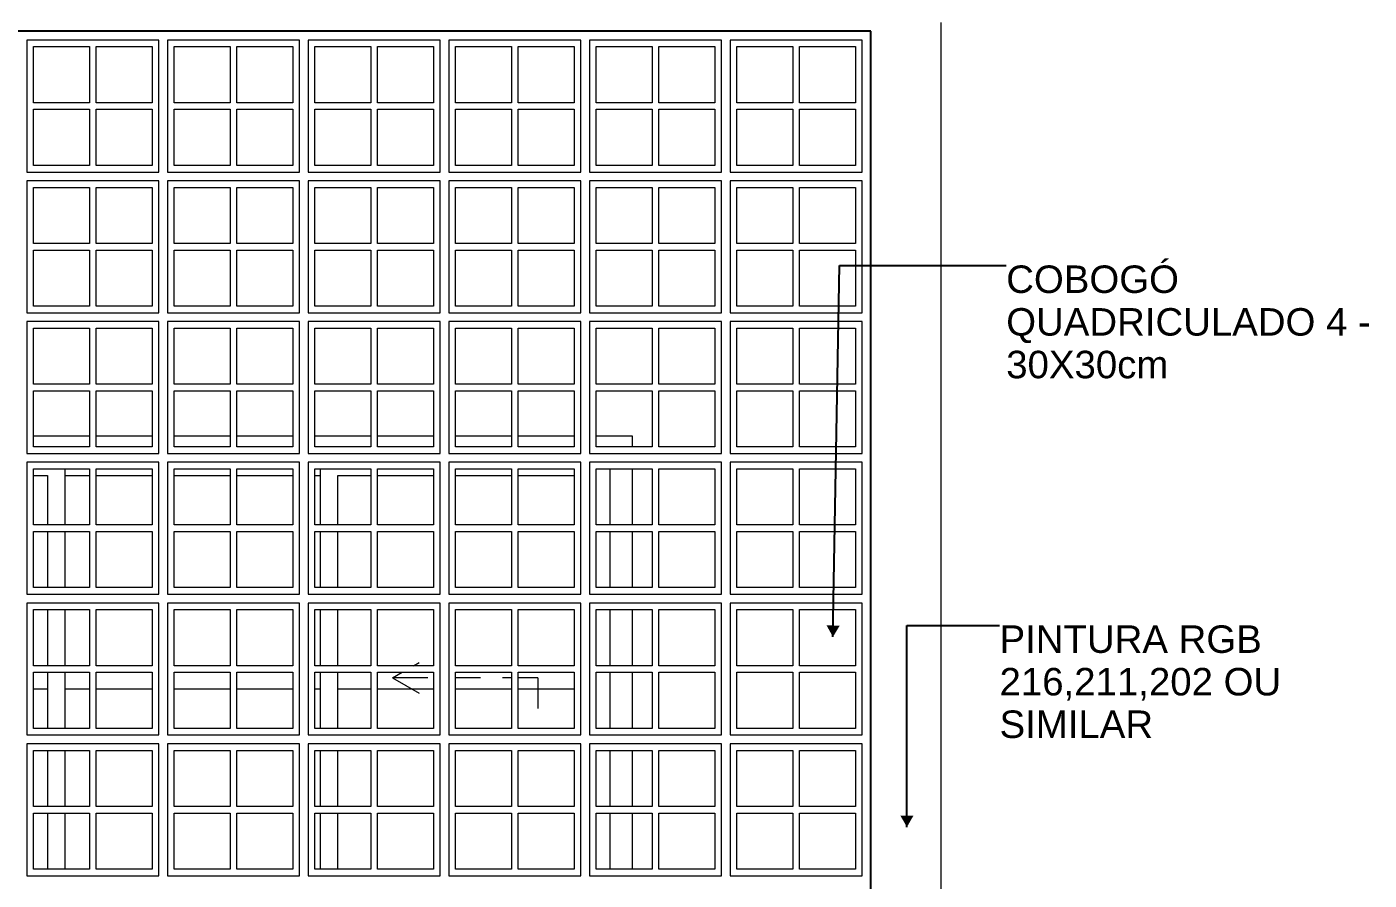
# Model space of a CAD drawing. Header units: metres. Extents: x -67.2 to -32.8, y -0.2 to 5.
# Drawn here: x -58.494 to -55.44, y 1.29 to 3.23 of the extents above; entities that cross this region are included whole.
import ezdxf

# ---------------------------------------------------------------- set-up
doc = ezdxf.new("R2010")
doc.units = ezdxf.units.M
doc.header["$MEASUREMENT"] = 0
for name, color, linetype, lineweight in [('0_Caneta_No__1', 7, 'Continuous', 35), ('0_Caneta_No__241', 7, 'Continuous', 13), ('Janelas Archicad_Caneta_No__241', 7, 'Continuous', 13), ('Janelas Archicad_Caneta_No__3', 7, 'Continuous', 25), ('Janelas Archicad_Caneta_No__43', 44, 'Continuous', 0), ('PAREDE CONSTRUIR_Caneta_No__241', 7, 'Continuous', 13)]:
    doc.layers.add(name, color=color, linetype=linetype, lineweight=lineweight)
doc.layers.add('Janelas Archicad_Caneta_No__9', color=7, linetype='Continuous', lineweight=5, true_color=0x020202)
doc.layers.add('Janelas Archicad_Caneta_No__97', color=7, linetype='Continuous', lineweight=5, true_color=0x6b6b6b)
doc.styles.add('ESTILO_GERADO_1', font='arial.ttf')
doc.dimstyles.new('ESTILO_GERADO__5', dxfattribs={"dimtxt": 0.18, "dimasz": 0.0285, "dimexe": 0.18, "dimexo": 0.0625, "dimgap": 0, "dimtad": 0, "dimtih": 1, "dimtoh": 1, "dimdec": 4, "dimzin": 0, "dimdsep": 46, "dimcen": 0.09, "dimadec": 0, "dimazin": 0, "dimtfac": 1, "dimtdec": 4, "dimtmove": 0, "dimatfit": 3, "dimldrblk": 'ARROWHEAD_16', "dimfxl": 0, "dimtolj": 1, "dimtzin": 0, "dimarcsym": 0})

# ---------------------------------------------------------------- blocks, each defined once
blk = doc.blocks.new('ARROWHEAD_16')
at = {"linetype": 'Continuous', "lineweight": 0}
blk.add_hatch(color=0, dxfattribs=at).paths.add_polyline_path([(-0.9093, 0.525), (0, 0), (-0.9093, -0.525)])
at = {"color": 0, "linetype": 'Continuous', "lineweight": 0}
blk.add_line((0, 0), (-1, 0), dxfattribs=at)

msp = doc.modelspace()

# ---------------------------------------------------------------- linework, layer by layer
at = {"layer": 'Janelas Archicad_Caneta_No__241', "color": 7, "linetype": 'Continuous', "lineweight": 13}
for p, q in [((-58.479, 2.3), (-58.3515, 2.3)), ((-58.3365, 2.3), (-58.209, 2.3)), ((-58.159, 2.3), (-58.0315, 2.3)), ((-58.0165, 2.3), (-57.889, 2.3)), ((-57.839, 2.3), (-57.7115, 2.3)), ((-57.6965, 2.3), (-57.569, 2.3)), ((-57.519, 2.3), (-57.3915, 2.3)), ((-57.3765, 2.3), (-57.249, 2.3)), ((-57.199, 2.3), (-57.1169, 2.3)), ((-57.1169, 2.3), (-57.1169, 2.275)), ((-57.1169, 2.225), (-57.1169, 2.0975)), ((-57.1169, 2.0825), (-57.1169, 1.955)), ((-57.1169, 1.905), (-57.1169, 1.7775)), ((-57.1169, 1.7625), (-57.1169, 1.635)), ((-57.1169, 1.585), (-57.1169, 1.4575)), ((-57.1169, 1.4425), (-57.1169, 1.315))]:
    msp.add_line(p, q, dxfattribs=at)
at = {"layer": 'Janelas Archicad_Caneta_No__3', "color": 7, "linetype": 'Continuous', "lineweight": 25}
for p, q in [((-56.574, 3.22), (-66.514, 3.22)), ((-56.574, 0), (-56.574, 3.22))]:
    msp.add_line(p, q, dxfattribs=at)
at = {"layer": 'Janelas Archicad_Caneta_No__43', "color": 44, "linetype": 'Continuous', "lineweight": 0}
for p, q in [((-58.194, 3.2), (-58.494, 3.2)), ((-58.494, 3.2), (-58.494, 2.9)), ((-58.479, 3.0575), (-58.479, 3.185)), ((-58.479, 3.185), (-58.3515, 3.185)), ((-58.3515, 3.185), (-58.3515, 3.0575)), ((-58.3365, 3.0575), (-58.3365, 3.185)), ((-58.3365, 3.185), (-58.209, 3.185)), ((-58.209, 3.185), (-58.209, 3.0575)), ((-58.194, 2.9), (-58.194, 3.2)), ((-57.874, 3.2), (-58.174, 3.2)), ((-58.174, 3.2), (-58.174, 2.9)), ((-58.159, 3.0575), (-58.159, 3.185)), ((-58.159, 3.185), (-58.0315, 3.185)), ((-58.0315, 3.185), (-58.0315, 3.0575)), ((-58.0165, 3.0575), (-58.0165, 3.185)), ((-58.0165, 3.185), (-57.889, 3.185)), ((-57.889, 3.185), (-57.889, 3.0575)), ((-57.874, 2.9), (-57.874, 3.2)), ((-57.554, 3.2), (-57.854, 3.2)), ((-57.854, 3.2), (-57.854, 2.9)), ((-57.839, 3.0575), (-57.839, 3.185)), ((-57.839, 3.185), (-57.7115, 3.185)), ((-57.7115, 3.185), (-57.7115, 3.0575)), ((-57.6965, 3.0575), (-57.6965, 3.185)), ((-57.6965, 3.185), (-57.569, 3.185)), ((-57.569, 3.185), (-57.569, 3.0575)), ((-57.554, 2.9), (-57.554, 3.2)), ((-57.234, 3.2), (-57.534, 3.2)), ((-57.534, 3.2), (-57.534, 2.9)), ((-57.519, 3.0575), (-57.519, 3.185)), ((-57.519, 3.185), (-57.3915, 3.185)), ((-57.3915, 3.185), (-57.3915, 3.0575)), ((-57.3765, 3.0575), (-57.3765, 3.185)), ((-57.3765, 3.185), (-57.249, 3.185)), ((-57.249, 3.185), (-57.249, 3.0575)), ((-57.234, 2.9), (-57.234, 3.2)), ((-56.914, 3.2), (-57.214, 3.2)), ((-57.214, 3.2), (-57.214, 2.9)), ((-57.199, 3.0575), (-57.199, 3.185)), ((-57.199, 3.185), (-57.0715, 3.185)), ((-57.0715, 3.185), (-57.0715, 3.0575)), ((-57.0565, 3.0575), (-57.0565, 3.185)), ((-57.0565, 3.185), (-56.929, 3.185)), ((-56.929, 3.185), (-56.929, 3.0575)), ((-56.914, 2.9), (-56.914, 3.2)), ((-56.594, 3.2), (-56.894, 3.2)), ((-56.894, 3.2), (-56.894, 2.9)), ((-56.879, 3.0575), (-56.879, 3.185)), ((-56.879, 3.185), (-56.7515, 3.185)), ((-56.7515, 3.185), (-56.7515, 3.0575)), ((-56.7365, 3.0575), (-56.7365, 3.185)), ((-56.7365, 3.185), (-56.609, 3.185)), ((-56.609, 3.185), (-56.609, 3.0575)), ((-56.594, 2.9), (-56.594, 3.2)), ((-58.3515, 3.0575), (-58.479, 3.0575)), ((-58.209, 3.0575), (-58.3365, 3.0575)), ((-58.0315, 3.0575), (-58.159, 3.0575)), ((-57.889, 3.0575), (-58.0165, 3.0575)), ((-57.7115, 3.0575), (-57.839, 3.0575)), ((-57.569, 3.0575), (-57.6965, 3.0575)), ((-57.3915, 3.0575), (-57.519, 3.0575)), ((-57.249, 3.0575), (-57.3765, 3.0575)), ((-57.0715, 3.0575), (-57.199, 3.0575)), ((-56.929, 3.0575), (-57.0565, 3.0575)), ((-56.7515, 3.0575), (-56.879, 3.0575)), ((-56.609, 3.0575), (-56.7365, 3.0575)), ((-58.479, 2.915), (-58.479, 3.0425)), ((-58.479, 3.0425), (-58.3515, 3.0425)), ((-58.3515, 3.0425), (-58.3515, 2.915)), ((-58.3365, 2.915), (-58.3365, 3.0425)), ((-58.3365, 3.0425), (-58.209, 3.0425)), ((-58.209, 3.0425), (-58.209, 2.915)), ((-58.159, 2.915), (-58.159, 3.0425)), ((-58.159, 3.0425), (-58.0315, 3.0425)), ((-58.0315, 3.0425), (-58.0315, 2.915)), ((-58.0165, 2.915), (-58.0165, 3.0425)), ((-58.0165, 3.0425), (-57.889, 3.0425)), ((-57.889, 3.0425), (-57.889, 2.915)), ((-57.839, 2.915), (-57.839, 3.0425)), ((-57.839, 3.0425), (-57.7115, 3.0425)), ((-57.7115, 3.0425), (-57.7115, 2.915)), ((-57.6965, 2.915), (-57.6965, 3.0425)), ((-57.6965, 3.0425), (-57.569, 3.0425)), ((-57.569, 3.0425), (-57.569, 2.915)), ((-57.519, 2.915), (-57.519, 3.0425)), ((-57.519, 3.0425), (-57.3915, 3.0425)), ((-57.3915, 3.0425), (-57.3915, 2.915)), ((-57.3765, 2.915), (-57.3765, 3.0425)), ((-57.3765, 3.0425), (-57.249, 3.0425)), ((-57.249, 3.0425), (-57.249, 2.915)), ((-57.199, 2.915), (-57.199, 3.0425)), ((-57.199, 3.0425), (-57.0715, 3.0425)), ((-57.0715, 3.0425), (-57.0715, 2.915)), ((-57.0565, 2.915), (-57.0565, 3.0425)), ((-57.0565, 3.0425), (-56.929, 3.0425)), ((-56.929, 3.0425), (-56.929, 2.915)), ((-56.879, 2.915), (-56.879, 3.0425)), ((-56.879, 3.0425), (-56.7515, 3.0425)), ((-56.7515, 3.0425), (-56.7515, 2.915)), ((-56.7365, 2.915), (-56.7365, 3.0425)), ((-56.7365, 3.0425), (-56.609, 3.0425)), ((-56.609, 3.0425), (-56.609, 2.915)), ((-58.3515, 2.915), (-58.479, 2.915)), ((-58.209, 2.915), (-58.3365, 2.915)), ((-58.0315, 2.915), (-58.159, 2.915)), ((-57.889, 2.915), (-58.0165, 2.915)), ((-57.7115, 2.915), (-57.839, 2.915)), ((-57.569, 2.915), (-57.6965, 2.915)), ((-57.3915, 2.915), (-57.519, 2.915)), ((-57.249, 2.915), (-57.3765, 2.915)), ((-57.0715, 2.915), (-57.199, 2.915)), ((-56.929, 2.915), (-57.0565, 2.915)), ((-56.7515, 2.915), (-56.879, 2.915)), ((-56.609, 2.915), (-56.7365, 2.915)), ((-58.494, 2.9), (-58.194, 2.9)), ((-58.194, 2.88), (-58.494, 2.88)), ((-58.494, 2.88), (-58.494, 2.58)), ((-58.194, 2.58), (-58.194, 2.88)), ((-58.174, 2.9), (-57.874, 2.9)), ((-57.874, 2.88), (-58.174, 2.88)), ((-58.174, 2.88), (-58.174, 2.58)), ((-57.874, 2.58), (-57.874, 2.88)), ((-57.854, 2.9), (-57.554, 2.9)), ((-57.554, 2.88), (-57.854, 2.88)), ((-57.854, 2.88), (-57.854, 2.58)), ((-57.554, 2.58), (-57.554, 2.88)), ((-57.534, 2.9), (-57.234, 2.9)), ((-57.234, 2.88), (-57.534, 2.88)), ((-57.534, 2.88), (-57.534, 2.58)), ((-57.234, 2.58), (-57.234, 2.88)), ((-57.214, 2.9), (-56.914, 2.9)), ((-56.914, 2.88), (-57.214, 2.88)), ((-57.214, 2.88), (-57.214, 2.58)), ((-56.914, 2.58), (-56.914, 2.88)), ((-56.894, 2.9), (-56.594, 2.9)), ((-56.594, 2.88), (-56.894, 2.88)), ((-56.894, 2.88), (-56.894, 2.58)), ((-56.594, 2.58), (-56.594, 2.88)), ((-58.479, 2.7375), (-58.479, 2.865)), ((-58.479, 2.865), (-58.3515, 2.865)), ((-58.3515, 2.865), (-58.3515, 2.7375)), ((-58.3365, 2.7375), (-58.3365, 2.865)), ((-58.3365, 2.865), (-58.209, 2.865)), ((-58.209, 2.865), (-58.209, 2.7375)), ((-58.159, 2.7375), (-58.159, 2.865)), ((-58.159, 2.865), (-58.0315, 2.865)), ((-58.0315, 2.865), (-58.0315, 2.7375)), ((-58.0165, 2.7375), (-58.0165, 2.865)), ((-58.0165, 2.865), (-57.889, 2.865)), ((-57.889, 2.865), (-57.889, 2.7375)), ((-57.839, 2.7375), (-57.839, 2.865)), ((-57.839, 2.865), (-57.7115, 2.865)), ((-57.7115, 2.865), (-57.7115, 2.7375)), ((-57.6965, 2.7375), (-57.6965, 2.865)), ((-57.6965, 2.865), (-57.569, 2.865)), ((-57.569, 2.865), (-57.569, 2.7375)), ((-57.519, 2.7375), (-57.519, 2.865)), ((-57.519, 2.865), (-57.3915, 2.865)), ((-57.3915, 2.865), (-57.3915, 2.7375)), ((-57.3765, 2.7375), (-57.3765, 2.865)), ((-57.3765, 2.865), (-57.249, 2.865)), ((-57.249, 2.865), (-57.249, 2.7375)), ((-57.199, 2.7375), (-57.199, 2.865)), ((-57.199, 2.865), (-57.0715, 2.865)), ((-57.0715, 2.865), (-57.0715, 2.7375)), ((-57.0565, 2.7375), (-57.0565, 2.865)), ((-57.0565, 2.865), (-56.929, 2.865)), ((-56.929, 2.865), (-56.929, 2.7375)), ((-56.879, 2.7375), (-56.879, 2.865)), ((-56.879, 2.865), (-56.7515, 2.865)), ((-56.7515, 2.865), (-56.7515, 2.7375)), ((-56.7365, 2.7375), (-56.7365, 2.865)), ((-56.7365, 2.865), (-56.609, 2.865)), ((-56.609, 2.865), (-56.609, 2.7375)), ((-58.3515, 2.7375), (-58.479, 2.7375)), ((-58.479, 2.595), (-58.479, 2.7225)), ((-58.479, 2.7225), (-58.3515, 2.7225)), ((-58.3515, 2.7225), (-58.3515, 2.595)), ((-58.209, 2.7375), (-58.3365, 2.7375)), ((-58.3365, 2.595), (-58.3365, 2.7225)), ((-58.3365, 2.7225), (-58.209, 2.7225)), ((-58.209, 2.7225), (-58.209, 2.595)), ((-58.0315, 2.7375), (-58.159, 2.7375)), ((-58.159, 2.595), (-58.159, 2.7225)), ((-58.159, 2.7225), (-58.0315, 2.7225)), ((-58.0315, 2.7225), (-58.0315, 2.595)), ((-57.889, 2.7375), (-58.0165, 2.7375)), ((-58.0165, 2.595), (-58.0165, 2.7225)), ((-58.0165, 2.7225), (-57.889, 2.7225)), ((-57.889, 2.7225), (-57.889, 2.595)), ((-57.7115, 2.7375), (-57.839, 2.7375)), ((-57.839, 2.595), (-57.839, 2.7225)), ((-57.839, 2.7225), (-57.7115, 2.7225)), ((-57.7115, 2.7225), (-57.7115, 2.595)), ((-57.569, 2.7375), (-57.6965, 2.7375)), ((-57.6965, 2.595), (-57.6965, 2.7225)), ((-57.6965, 2.7225), (-57.569, 2.7225)), ((-57.569, 2.7225), (-57.569, 2.595)), ((-57.3915, 2.7375), (-57.519, 2.7375)), ((-57.519, 2.595), (-57.519, 2.7225)), ((-57.519, 2.7225), (-57.3915, 2.7225)), ((-57.3915, 2.7225), (-57.3915, 2.595)), ((-57.249, 2.7375), (-57.3765, 2.7375)), ((-57.3765, 2.595), (-57.3765, 2.7225)), ((-57.3765, 2.7225), (-57.249, 2.7225)), ((-57.249, 2.7225), (-57.249, 2.595)), ((-57.0715, 2.7375), (-57.199, 2.7375)), ((-57.199, 2.595), (-57.199, 2.7225)), ((-57.199, 2.7225), (-57.0715, 2.7225)), ((-57.0715, 2.7225), (-57.0715, 2.595)), ((-56.929, 2.7375), (-57.0565, 2.7375)), ((-57.0565, 2.595), (-57.0565, 2.7225)), ((-57.0565, 2.7225), (-56.929, 2.7225)), ((-56.929, 2.7225), (-56.929, 2.595)), ((-56.7515, 2.7375), (-56.879, 2.7375)), ((-56.879, 2.595), (-56.879, 2.7225)), ((-56.879, 2.7225), (-56.7515, 2.7225)), ((-56.7515, 2.7225), (-56.7515, 2.595)), ((-56.609, 2.7375), (-56.7365, 2.7375)), ((-56.7365, 2.595), (-56.7365, 2.7225)), ((-56.7365, 2.7225), (-56.609, 2.7225)), ((-56.609, 2.7225), (-56.609, 2.595)), ((-58.494, 2.58), (-58.194, 2.58)), ((-58.3515, 2.595), (-58.479, 2.595)), ((-58.209, 2.595), (-58.3365, 2.595)), ((-58.174, 2.58), (-57.874, 2.58)), ((-58.0315, 2.595), (-58.159, 2.595)), ((-57.889, 2.595), (-58.0165, 2.595)), ((-57.854, 2.58), (-57.554, 2.58)), ((-57.7115, 2.595), (-57.839, 2.595)), ((-57.569, 2.595), (-57.6965, 2.595)), ((-57.534, 2.58), (-57.234, 2.58)), ((-57.3915, 2.595), (-57.519, 2.595)), ((-57.249, 2.595), (-57.3765, 2.595)), ((-57.214, 2.58), (-56.914, 2.58)), ((-57.0715, 2.595), (-57.199, 2.595)), ((-56.929, 2.595), (-57.0565, 2.595)), ((-56.894, 2.58), (-56.594, 2.58)), ((-56.7515, 2.595), (-56.879, 2.595)), ((-56.609, 2.595), (-56.7365, 2.595)), ((-58.194, 2.56), (-58.494, 2.56)), ((-58.494, 2.56), (-58.494, 2.26)), ((-58.479, 2.4175), (-58.479, 2.545)), ((-58.479, 2.545), (-58.3515, 2.545)), ((-58.3515, 2.545), (-58.3515, 2.4175)), ((-58.3365, 2.4175), (-58.3365, 2.545)), ((-58.3365, 2.545), (-58.209, 2.545)), ((-58.209, 2.545), (-58.209, 2.4175)), ((-58.194, 2.26), (-58.194, 2.56)), ((-57.874, 2.56), (-58.174, 2.56)), ((-58.174, 2.56), (-58.174, 2.26)), ((-58.159, 2.4175), (-58.159, 2.545)), ((-58.159, 2.545), (-58.0315, 2.545)), ((-58.0315, 2.545), (-58.0315, 2.4175)), ((-58.0165, 2.4175), (-58.0165, 2.545)), ((-58.0165, 2.545), (-57.889, 2.545)), ((-57.889, 2.545), (-57.889, 2.4175)), ((-57.874, 2.26), (-57.874, 2.56)), ((-57.554, 2.56), (-57.854, 2.56)), ((-57.854, 2.56), (-57.854, 2.26)), ((-57.839, 2.4175), (-57.839, 2.545)), ((-57.839, 2.545), (-57.7115, 2.545)), ((-57.7115, 2.545), (-57.7115, 2.4175)), ((-57.6965, 2.4175), (-57.6965, 2.545)), ((-57.6965, 2.545), (-57.569, 2.545)), ((-57.569, 2.545), (-57.569, 2.4175)), ((-57.554, 2.26), (-57.554, 2.56)), ((-57.234, 2.56), (-57.534, 2.56)), ((-57.534, 2.56), (-57.534, 2.26)), ((-57.519, 2.4175), (-57.519, 2.545)), ((-57.519, 2.545), (-57.3915, 2.545)), ((-57.3915, 2.545), (-57.3915, 2.4175)), ((-57.3765, 2.4175), (-57.3765, 2.545)), ((-57.3765, 2.545), (-57.249, 2.545)), ((-57.249, 2.545), (-57.249, 2.4175)), ((-57.234, 2.26), (-57.234, 2.56)), ((-56.914, 2.56), (-57.214, 2.56)), ((-57.214, 2.56), (-57.214, 2.26)), ((-57.199, 2.4175), (-57.199, 2.545)), ((-57.199, 2.545), (-57.0715, 2.545)), ((-57.0715, 2.545), (-57.0715, 2.4175)), ((-57.0565, 2.4175), (-57.0565, 2.545)), ((-57.0565, 2.545), (-56.929, 2.545)), ((-56.929, 2.545), (-56.929, 2.4175)), ((-56.914, 2.26), (-56.914, 2.56)), ((-56.594, 2.56), (-56.894, 2.56)), ((-56.894, 2.56), (-56.894, 2.26)), ((-56.879, 2.4175), (-56.879, 2.545)), ((-56.879, 2.545), (-56.7515, 2.545)), ((-56.7515, 2.545), (-56.7515, 2.4175)), ((-56.7365, 2.4175), (-56.7365, 2.545)), ((-56.7365, 2.545), (-56.609, 2.545)), ((-56.609, 2.545), (-56.609, 2.4175)), ((-56.594, 2.26), (-56.594, 2.56)), ((-58.3515, 2.4175), (-58.479, 2.4175)), ((-58.209, 2.4175), (-58.3365, 2.4175)), ((-58.0315, 2.4175), (-58.159, 2.4175)), ((-57.889, 2.4175), (-58.0165, 2.4175)), ((-57.7115, 2.4175), (-57.839, 2.4175)), ((-57.569, 2.4175), (-57.6965, 2.4175)), ((-57.3915, 2.4175), (-57.519, 2.4175)), ((-57.249, 2.4175), (-57.3765, 2.4175)), ((-57.0715, 2.4175), (-57.199, 2.4175)), ((-56.929, 2.4175), (-57.0565, 2.4175)), ((-56.7515, 2.4175), (-56.879, 2.4175)), ((-56.609, 2.4175), (-56.7365, 2.4175)), ((-58.479, 2.275), (-58.479, 2.4025)), ((-58.479, 2.4025), (-58.3515, 2.4025)), ((-58.3515, 2.4025), (-58.3515, 2.275)), ((-58.3365, 2.275), (-58.3365, 2.4025)), ((-58.3365, 2.4025), (-58.209, 2.4025)), ((-58.209, 2.4025), (-58.209, 2.275)), ((-58.159, 2.275), (-58.159, 2.4025)), ((-58.159, 2.4025), (-58.0315, 2.4025)), ((-58.0315, 2.4025), (-58.0315, 2.275)), ((-58.0165, 2.275), (-58.0165, 2.4025)), ((-58.0165, 2.4025), (-57.889, 2.4025)), ((-57.889, 2.4025), (-57.889, 2.275)), ((-57.839, 2.275), (-57.839, 2.4025)), ((-57.839, 2.4025), (-57.7115, 2.4025)), ((-57.7115, 2.4025), (-57.7115, 2.275)), ((-57.6965, 2.275), (-57.6965, 2.4025)), ((-57.6965, 2.4025), (-57.569, 2.4025)), ((-57.569, 2.4025), (-57.569, 2.275)), ((-57.519, 2.275), (-57.519, 2.4025)), ((-57.519, 2.4025), (-57.3915, 2.4025)), ((-57.3915, 2.4025), (-57.3915, 2.275)), ((-57.3765, 2.275), (-57.3765, 2.4025)), ((-57.3765, 2.4025), (-57.249, 2.4025)), ((-57.249, 2.4025), (-57.249, 2.275)), ((-57.199, 2.275), (-57.199, 2.4025)), ((-57.199, 2.4025), (-57.0715, 2.4025)), ((-57.0715, 2.4025), (-57.0715, 2.275)), ((-57.0565, 2.275), (-57.0565, 2.4025)), ((-57.0565, 2.4025), (-56.929, 2.4025)), ((-56.929, 2.4025), (-56.929, 2.275)), ((-56.879, 2.275), (-56.879, 2.4025)), ((-56.879, 2.4025), (-56.7515, 2.4025)), ((-56.7515, 2.4025), (-56.7515, 2.275)), ((-56.7365, 2.275), (-56.7365, 2.4025)), ((-56.7365, 2.4025), (-56.609, 2.4025)), ((-56.609, 2.4025), (-56.609, 2.275)), ((-58.494, 2.26), (-58.194, 2.26)), ((-58.3515, 2.275), (-58.479, 2.275)), ((-58.209, 2.275), (-58.3365, 2.275)), ((-58.174, 2.26), (-57.874, 2.26)), ((-58.0315, 2.275), (-58.159, 2.275)), ((-57.889, 2.275), (-58.0165, 2.275)), ((-57.854, 2.26), (-57.554, 2.26)), ((-57.7115, 2.275), (-57.839, 2.275)), ((-57.569, 2.275), (-57.6965, 2.275)), ((-57.534, 2.26), (-57.234, 2.26)), ((-57.3915, 2.275), (-57.519, 2.275)), ((-57.249, 2.275), (-57.3765, 2.275)), ((-57.214, 2.26), (-56.914, 2.26)), ((-57.0715, 2.275), (-57.199, 2.275)), ((-56.929, 2.275), (-57.0565, 2.275)), ((-56.894, 2.26), (-56.594, 2.26)), ((-56.7515, 2.275), (-56.879, 2.275)), ((-56.609, 2.275), (-56.7365, 2.275)), ((-58.194, 2.24), (-58.494, 2.24)), ((-58.494, 2.24), (-58.494, 1.94)), ((-58.194, 1.94), (-58.194, 2.24)), ((-57.874, 2.24), (-58.174, 2.24)), ((-58.174, 2.24), (-58.174, 1.94)), ((-57.874, 1.94), (-57.874, 2.24)), ((-57.554, 2.24), (-57.854, 2.24)), ((-57.854, 2.24), (-57.854, 1.94)), ((-57.554, 1.94), (-57.554, 2.24)), ((-57.234, 2.24), (-57.534, 2.24)), ((-57.534, 2.24), (-57.534, 1.94)), ((-57.234, 1.94), (-57.234, 2.24)), ((-56.914, 2.24), (-57.214, 2.24)), ((-57.214, 2.24), (-57.214, 1.94)), ((-56.914, 1.94), (-56.914, 2.24)), ((-56.594, 2.24), (-56.894, 2.24)), ((-56.894, 2.24), (-56.894, 1.94)), ((-56.594, 1.94), (-56.594, 2.24)), ((-58.479, 2.0975), (-58.479, 2.225)), ((-58.479, 2.225), (-58.3515, 2.225)), ((-58.3515, 2.225), (-58.3515, 2.0975)), ((-58.3365, 2.0975), (-58.3365, 2.225)), ((-58.3365, 2.225), (-58.209, 2.225)), ((-58.209, 2.225), (-58.209, 2.0975)), ((-58.159, 2.0975), (-58.159, 2.225)), ((-58.159, 2.225), (-58.0315, 2.225)), ((-58.0315, 2.225), (-58.0315, 2.0975)), ((-58.0165, 2.0975), (-58.0165, 2.225)), ((-58.0165, 2.225), (-57.889, 2.225)), ((-57.889, 2.225), (-57.889, 2.0975)), ((-57.839, 2.0975), (-57.839, 2.225)), ((-57.839, 2.225), (-57.7115, 2.225)), ((-57.7115, 2.225), (-57.7115, 2.0975)), ((-57.6965, 2.0975), (-57.6965, 2.225)), ((-57.6965, 2.225), (-57.569, 2.225)), ((-57.569, 2.225), (-57.569, 2.0975)), ((-57.519, 2.0975), (-57.519, 2.225)), ((-57.519, 2.225), (-57.3915, 2.225)), ((-57.3915, 2.225), (-57.3915, 2.0975)), ((-57.3765, 2.0975), (-57.3765, 2.225)), ((-57.3765, 2.225), (-57.249, 2.225)), ((-57.249, 2.225), (-57.249, 2.0975)), ((-57.199, 2.0975), (-57.199, 2.225)), ((-57.199, 2.225), (-57.0715, 2.225)), ((-57.0715, 2.225), (-57.0715, 2.0975)), ((-57.0565, 2.0975), (-57.0565, 2.225)), ((-57.0565, 2.225), (-56.929, 2.225)), ((-56.929, 2.225), (-56.929, 2.0975)), ((-56.879, 2.0975), (-56.879, 2.225)), ((-56.879, 2.225), (-56.7515, 2.225)), ((-56.7515, 2.225), (-56.7515, 2.0975)), ((-56.7365, 2.0975), (-56.7365, 2.225)), ((-56.7365, 2.225), (-56.609, 2.225)), ((-56.609, 2.225), (-56.609, 2.0975)), ((-58.3515, 2.0975), (-58.479, 2.0975)), ((-58.479, 1.955), (-58.479, 2.0825)), ((-58.479, 2.0825), (-58.3515, 2.0825)), ((-58.3515, 2.0825), (-58.3515, 1.955)), ((-58.209, 2.0975), (-58.3365, 2.0975)), ((-58.3365, 1.955), (-58.3365, 2.0825)), ((-58.3365, 2.0825), (-58.209, 2.0825)), ((-58.209, 2.0825), (-58.209, 1.955)), ((-58.0315, 2.0975), (-58.159, 2.0975)), ((-58.159, 1.955), (-58.159, 2.0825)), ((-58.159, 2.0825), (-58.0315, 2.0825)), ((-58.0315, 2.0825), (-58.0315, 1.955)), ((-57.889, 2.0975), (-58.0165, 2.0975)), ((-58.0165, 1.955), (-58.0165, 2.0825)), ((-58.0165, 2.0825), (-57.889, 2.0825)), ((-57.889, 2.0825), (-57.889, 1.955)), ((-57.7115, 2.0975), (-57.839, 2.0975)), ((-57.839, 1.955), (-57.839, 2.0825)), ((-57.839, 2.0825), (-57.7115, 2.0825)), ((-57.7115, 2.0825), (-57.7115, 1.955)), ((-57.569, 2.0975), (-57.6965, 2.0975)), ((-57.6965, 1.955), (-57.6965, 2.0825)), ((-57.6965, 2.0825), (-57.569, 2.0825)), ((-57.569, 2.0825), (-57.569, 1.955)), ((-57.3915, 2.0975), (-57.519, 2.0975)), ((-57.519, 1.955), (-57.519, 2.0825)), ((-57.519, 2.0825), (-57.3915, 2.0825)), ((-57.3915, 2.0825), (-57.3915, 1.955)), ((-57.249, 2.0975), (-57.3765, 2.0975)), ((-57.3765, 1.955), (-57.3765, 2.0825)), ((-57.3765, 2.0825), (-57.249, 2.0825)), ((-57.249, 2.0825), (-57.249, 1.955)), ((-57.0715, 2.0975), (-57.199, 2.0975)), ((-57.199, 1.955), (-57.199, 2.0825)), ((-57.199, 2.0825), (-57.0715, 2.0825)), ((-57.0715, 2.0825), (-57.0715, 1.955)), ((-56.929, 2.0975), (-57.0565, 2.0975)), ((-57.0565, 1.955), (-57.0565, 2.0825)), ((-57.0565, 2.0825), (-56.929, 2.0825)), ((-56.929, 2.0825), (-56.929, 1.955)), ((-56.7515, 2.0975), (-56.879, 2.0975)), ((-56.879, 1.955), (-56.879, 2.0825)), ((-56.879, 2.0825), (-56.7515, 2.0825)), ((-56.7515, 2.0825), (-56.7515, 1.955)), ((-56.609, 2.0975), (-56.7365, 2.0975)), ((-56.7365, 1.955), (-56.7365, 2.0825)), ((-56.7365, 2.0825), (-56.609, 2.0825)), ((-56.609, 2.0825), (-56.609, 1.955)), ((-58.3515, 1.955), (-58.479, 1.955)), ((-58.209, 1.955), (-58.3365, 1.955)), ((-58.0315, 1.955), (-58.159, 1.955)), ((-57.889, 1.955), (-58.0165, 1.955)), ((-57.7115, 1.955), (-57.839, 1.955)), ((-57.569, 1.955), (-57.6965, 1.955)), ((-57.3915, 1.955), (-57.519, 1.955)), ((-57.249, 1.955), (-57.3765, 1.955)), ((-57.0715, 1.955), (-57.199, 1.955)), ((-56.929, 1.955), (-57.0565, 1.955)), ((-56.7515, 1.955), (-56.879, 1.955)), ((-56.609, 1.955), (-56.7365, 1.955)), ((-58.494, 1.94), (-58.194, 1.94)), ((-58.174, 1.94), (-57.874, 1.94)), ((-57.854, 1.94), (-57.554, 1.94)), ((-57.534, 1.94), (-57.234, 1.94)), ((-57.214, 1.94), (-56.914, 1.94)), ((-56.894, 1.94), (-56.594, 1.94)), ((-58.194, 1.92), (-58.494, 1.92)), ((-58.494, 1.92), (-58.494, 1.62)), ((-58.479, 1.7775), (-58.479, 1.905)), ((-58.479, 1.905), (-58.3515, 1.905)), ((-58.3515, 1.905), (-58.3515, 1.7775)), ((-58.3365, 1.7775), (-58.3365, 1.905)), ((-58.3365, 1.905), (-58.209, 1.905)), ((-58.209, 1.905), (-58.209, 1.7775)), ((-58.194, 1.62), (-58.194, 1.92)), ((-57.874, 1.92), (-58.174, 1.92)), ((-58.174, 1.92), (-58.174, 1.62)), ((-58.159, 1.7775), (-58.159, 1.905)), ((-58.159, 1.905), (-58.0315, 1.905)), ((-58.0315, 1.905), (-58.0315, 1.7775)), ((-58.0165, 1.7775), (-58.0165, 1.905)), ((-58.0165, 1.905), (-57.889, 1.905)), ((-57.889, 1.905), (-57.889, 1.7775)), ((-57.874, 1.62), (-57.874, 1.92)), ((-57.554, 1.92), (-57.854, 1.92)), ((-57.854, 1.92), (-57.854, 1.62)), ((-57.839, 1.7775), (-57.839, 1.905)), ((-57.839, 1.905), (-57.7115, 1.905)), ((-57.7115, 1.905), (-57.7115, 1.7775)), ((-57.6965, 1.7775), (-57.6965, 1.905)), ((-57.6965, 1.905), (-57.569, 1.905)), ((-57.569, 1.905), (-57.569, 1.7775)), ((-57.554, 1.62), (-57.554, 1.92)), ((-57.234, 1.92), (-57.534, 1.92)), ((-57.534, 1.92), (-57.534, 1.62)), ((-57.519, 1.7775), (-57.519, 1.905)), ((-57.519, 1.905), (-57.3915, 1.905)), ((-57.3915, 1.905), (-57.3915, 1.7775)), ((-57.3765, 1.7775), (-57.3765, 1.905)), ((-57.3765, 1.905), (-57.249, 1.905)), ((-57.249, 1.905), (-57.249, 1.7775)), ((-57.234, 1.62), (-57.234, 1.92)), ((-56.914, 1.92), (-57.214, 1.92)), ((-57.214, 1.92), (-57.214, 1.62)), ((-57.199, 1.7775), (-57.199, 1.905)), ((-57.199, 1.905), (-57.0715, 1.905)), ((-57.0715, 1.905), (-57.0715, 1.7775)), ((-57.0565, 1.7775), (-57.0565, 1.905)), ((-57.0565, 1.905), (-56.929, 1.905)), ((-56.929, 1.905), (-56.929, 1.7775)), ((-56.914, 1.62), (-56.914, 1.92)), ((-56.594, 1.92), (-56.894, 1.92)), ((-56.894, 1.92), (-56.894, 1.62)), ((-56.879, 1.7775), (-56.879, 1.905)), ((-56.879, 1.905), (-56.7515, 1.905)), ((-56.7515, 1.905), (-56.7515, 1.7775)), ((-56.7365, 1.7775), (-56.7365, 1.905)), ((-56.7365, 1.905), (-56.609, 1.905)), ((-56.609, 1.905), (-56.609, 1.7775)), ((-56.594, 1.62), (-56.594, 1.92)), ((-58.3515, 1.7775), (-58.479, 1.7775)), ((-58.209, 1.7775), (-58.3365, 1.7775)), ((-58.0315, 1.7775), (-58.159, 1.7775)), ((-57.889, 1.7775), (-58.0165, 1.7775)), ((-57.7115, 1.7775), (-57.839, 1.7775)), ((-57.569, 1.7775), (-57.6965, 1.7775)), ((-57.3915, 1.7775), (-57.519, 1.7775)), ((-57.249, 1.7775), (-57.3765, 1.7775)), ((-57.0715, 1.7775), (-57.199, 1.7775)), ((-56.929, 1.7775), (-57.0565, 1.7775)), ((-56.7515, 1.7775), (-56.879, 1.7775)), ((-56.609, 1.7775), (-56.7365, 1.7775)), ((-58.479, 1.635), (-58.479, 1.7625)), ((-58.479, 1.7625), (-58.3515, 1.7625)), ((-58.3515, 1.7625), (-58.3515, 1.635)), ((-58.3365, 1.635), (-58.3365, 1.7625)), ((-58.3365, 1.7625), (-58.209, 1.7625)), ((-58.209, 1.7625), (-58.209, 1.635)), ((-58.159, 1.635), (-58.159, 1.7625)), ((-58.159, 1.7625), (-58.0315, 1.7625)), ((-58.0315, 1.7625), (-58.0315, 1.635)), ((-58.0165, 1.635), (-58.0165, 1.7625)), ((-58.0165, 1.7625), (-57.889, 1.7625)), ((-57.889, 1.7625), (-57.889, 1.635)), ((-57.839, 1.635), (-57.839, 1.7625)), ((-57.839, 1.7625), (-57.7115, 1.7625)), ((-57.7115, 1.7625), (-57.7115, 1.635)), ((-57.6965, 1.635), (-57.6965, 1.7625)), ((-57.6965, 1.7625), (-57.569, 1.7625)), ((-57.569, 1.7625), (-57.569, 1.635)), ((-57.519, 1.635), (-57.519, 1.7625)), ((-57.519, 1.7625), (-57.3915, 1.7625)), ((-57.3915, 1.7625), (-57.3915, 1.635)), ((-57.3765, 1.635), (-57.3765, 1.7625)), ((-57.3765, 1.7625), (-57.249, 1.7625)), ((-57.249, 1.7625), (-57.249, 1.635)), ((-57.199, 1.635), (-57.199, 1.7625)), ((-57.199, 1.7625), (-57.0715, 1.7625)), ((-57.0715, 1.7625), (-57.0715, 1.635)), ((-57.0565, 1.635), (-57.0565, 1.7625)), ((-57.0565, 1.7625), (-56.929, 1.7625)), ((-56.929, 1.7625), (-56.929, 1.635)), ((-56.879, 1.635), (-56.879, 1.7625)), ((-56.879, 1.7625), (-56.7515, 1.7625)), ((-56.7515, 1.7625), (-56.7515, 1.635)), ((-56.7365, 1.635), (-56.7365, 1.7625)), ((-56.7365, 1.7625), (-56.609, 1.7625)), ((-56.609, 1.7625), (-56.609, 1.635)), ((-58.494, 1.62), (-58.194, 1.62)), ((-58.3515, 1.635), (-58.479, 1.635)), ((-58.209, 1.635), (-58.3365, 1.635)), ((-58.174, 1.62), (-57.874, 1.62)), ((-58.0315, 1.635), (-58.159, 1.635)), ((-57.889, 1.635), (-58.0165, 1.635)), ((-57.854, 1.62), (-57.554, 1.62)), ((-57.7115, 1.635), (-57.839, 1.635)), ((-57.569, 1.635), (-57.6965, 1.635)), ((-57.534, 1.62), (-57.234, 1.62)), ((-57.3915, 1.635), (-57.519, 1.635)), ((-57.249, 1.635), (-57.3765, 1.635)), ((-57.214, 1.62), (-56.914, 1.62)), ((-57.0715, 1.635), (-57.199, 1.635)), ((-56.929, 1.635), (-57.0565, 1.635)), ((-56.894, 1.62), (-56.594, 1.62)), ((-56.7515, 1.635), (-56.879, 1.635)), ((-56.609, 1.635), (-56.7365, 1.635)), ((-58.194, 1.6), (-58.494, 1.6)), ((-58.494, 1.6), (-58.494, 1.3)), ((-58.194, 1.3), (-58.194, 1.6)), ((-57.874, 1.6), (-58.174, 1.6)), ((-58.174, 1.6), (-58.174, 1.3)), ((-57.874, 1.3), (-57.874, 1.6)), ((-57.554, 1.6), (-57.854, 1.6)), ((-57.854, 1.6), (-57.854, 1.3)), ((-57.554, 1.3), (-57.554, 1.6)), ((-57.234, 1.6), (-57.534, 1.6)), ((-57.534, 1.6), (-57.534, 1.3)), ((-57.234, 1.3), (-57.234, 1.6)), ((-56.914, 1.6), (-57.214, 1.6)), ((-57.214, 1.6), (-57.214, 1.3)), ((-56.914, 1.3), (-56.914, 1.6)), ((-56.594, 1.6), (-56.894, 1.6)), ((-56.894, 1.6), (-56.894, 1.3)), ((-56.594, 1.3), (-56.594, 1.6)), ((-58.479, 1.4575), (-58.479, 1.585)), ((-58.479, 1.585), (-58.3515, 1.585)), ((-58.3515, 1.585), (-58.3515, 1.4575)), ((-58.3365, 1.4575), (-58.3365, 1.585)), ((-58.3365, 1.585), (-58.209, 1.585)), ((-58.209, 1.585), (-58.209, 1.4575)), ((-58.159, 1.4575), (-58.159, 1.585)), ((-58.159, 1.585), (-58.0315, 1.585)), ((-58.0315, 1.585), (-58.0315, 1.4575)), ((-58.0165, 1.4575), (-58.0165, 1.585)), ((-58.0165, 1.585), (-57.889, 1.585)), ((-57.889, 1.585), (-57.889, 1.4575)), ((-57.839, 1.4575), (-57.839, 1.585)), ((-57.839, 1.585), (-57.7115, 1.585)), ((-57.7115, 1.585), (-57.7115, 1.4575)), ((-57.6965, 1.4575), (-57.6965, 1.585)), ((-57.6965, 1.585), (-57.569, 1.585)), ((-57.569, 1.585), (-57.569, 1.4575)), ((-57.519, 1.4575), (-57.519, 1.585)), ((-57.519, 1.585), (-57.3915, 1.585)), ((-57.3915, 1.585), (-57.3915, 1.4575)), ((-57.3765, 1.4575), (-57.3765, 1.585)), ((-57.3765, 1.585), (-57.249, 1.585)), ((-57.249, 1.585), (-57.249, 1.4575)), ((-57.199, 1.4575), (-57.199, 1.585)), ((-57.199, 1.585), (-57.0715, 1.585)), ((-57.0715, 1.585), (-57.0715, 1.4575)), ((-57.0565, 1.4575), (-57.0565, 1.585)), ((-57.0565, 1.585), (-56.929, 1.585)), ((-56.929, 1.585), (-56.929, 1.4575)), ((-56.879, 1.4575), (-56.879, 1.585)), ((-56.879, 1.585), (-56.7515, 1.585)), ((-56.7515, 1.585), (-56.7515, 1.4575)), ((-56.7365, 1.4575), (-56.7365, 1.585)), ((-56.7365, 1.585), (-56.609, 1.585)), ((-56.609, 1.585), (-56.609, 1.4575)), ((-58.3515, 1.4575), (-58.479, 1.4575)), ((-58.479, 1.315), (-58.479, 1.4425)), ((-58.479, 1.4425), (-58.3515, 1.4425)), ((-58.3515, 1.4425), (-58.3515, 1.315)), ((-58.209, 1.4575), (-58.3365, 1.4575)), ((-58.3365, 1.315), (-58.3365, 1.4425)), ((-58.3365, 1.4425), (-58.209, 1.4425)), ((-58.209, 1.4425), (-58.209, 1.315)), ((-58.0315, 1.4575), (-58.159, 1.4575)), ((-58.159, 1.315), (-58.159, 1.4425)), ((-58.159, 1.4425), (-58.0315, 1.4425)), ((-58.0315, 1.4425), (-58.0315, 1.315)), ((-57.889, 1.4575), (-58.0165, 1.4575)), ((-58.0165, 1.315), (-58.0165, 1.4425)), ((-58.0165, 1.4425), (-57.889, 1.4425)), ((-57.889, 1.4425), (-57.889, 1.315)), ((-57.7115, 1.4575), (-57.839, 1.4575)), ((-57.839, 1.315), (-57.839, 1.4425)), ((-57.839, 1.4425), (-57.7115, 1.4425)), ((-57.7115, 1.4425), (-57.7115, 1.315)), ((-57.569, 1.4575), (-57.6965, 1.4575)), ((-57.6965, 1.315), (-57.6965, 1.4425)), ((-57.6965, 1.4425), (-57.569, 1.4425)), ((-57.569, 1.4425), (-57.569, 1.315)), ((-57.3915, 1.4575), (-57.519, 1.4575)), ((-57.519, 1.315), (-57.519, 1.4425)), ((-57.519, 1.4425), (-57.3915, 1.4425)), ((-57.3915, 1.4425), (-57.3915, 1.315)), ((-57.249, 1.4575), (-57.3765, 1.4575)), ((-57.3765, 1.315), (-57.3765, 1.4425)), ((-57.3765, 1.4425), (-57.249, 1.4425)), ((-57.249, 1.4425), (-57.249, 1.315)), ((-57.0715, 1.4575), (-57.199, 1.4575)), ((-57.199, 1.315), (-57.199, 1.4425)), ((-57.199, 1.4425), (-57.0715, 1.4425)), ((-57.0715, 1.4425), (-57.0715, 1.315)), ((-56.929, 1.4575), (-57.0565, 1.4575)), ((-57.0565, 1.315), (-57.0565, 1.4425)), ((-57.0565, 1.4425), (-56.929, 1.4425)), ((-56.929, 1.4425), (-56.929, 1.315)), ((-56.7515, 1.4575), (-56.879, 1.4575)), ((-56.879, 1.315), (-56.879, 1.4425)), ((-56.879, 1.4425), (-56.7515, 1.4425)), ((-56.7515, 1.4425), (-56.7515, 1.315)), ((-56.609, 1.4575), (-56.7365, 1.4575)), ((-56.7365, 1.315), (-56.7365, 1.4425)), ((-56.7365, 1.4425), (-56.609, 1.4425)), ((-56.609, 1.4425), (-56.609, 1.315)), ((-58.3515, 1.315), (-58.479, 1.315)), ((-58.209, 1.315), (-58.3365, 1.315)), ((-58.0315, 1.315), (-58.159, 1.315)), ((-57.889, 1.315), (-58.0165, 1.315)), ((-57.7115, 1.315), (-57.839, 1.315)), ((-57.569, 1.315), (-57.6965, 1.315)), ((-57.3915, 1.315), (-57.519, 1.315)), ((-57.249, 1.315), (-57.3765, 1.315)), ((-57.0715, 1.315), (-57.199, 1.315)), ((-56.929, 1.315), (-57.0565, 1.315)), ((-56.7515, 1.315), (-56.879, 1.315)), ((-56.609, 1.315), (-56.7365, 1.315)), ((-58.494, 1.3), (-58.194, 1.3)), ((-58.174, 1.3), (-57.874, 1.3)), ((-57.854, 1.3), (-57.554, 1.3)), ((-57.534, 1.3), (-57.234, 1.3)), ((-57.214, 1.3), (-56.914, 1.3)), ((-56.894, 1.3), (-56.594, 1.3))]:
    msp.add_line(p, q, dxfattribs=at)
at = {"layer": 'Janelas Archicad_Caneta_No__9', "color": 18, "linetype": 'Continuous', "lineweight": 5, "true_color": 0x020202}
for p, q in [((-58.479, 2.21), (-58.4469, 2.21)), ((-58.4469, 2.21), (-58.4469, 2.0975)), ((-58.4069, 2.21), (-58.4069, 2.225)), ((-58.4069, 2.0975), (-58.4069, 2.21)), ((-58.4069, 2.21), (-58.3515, 2.21)), ((-58.3365, 2.21), (-58.209, 2.21)), ((-58.159, 2.21), (-58.0315, 2.21)), ((-58.0165, 2.21), (-57.889, 2.21)), ((-57.839, 2.21), (-57.8269, 2.21)), ((-57.8269, 2.225), (-57.8269, 2.21)), ((-57.8269, 2.21), (-57.8269, 2.0975)), ((-57.7869, 2.0975), (-57.7869, 2.21)), ((-57.7869, 2.21), (-57.7115, 2.21)), ((-57.6965, 2.21), (-57.569, 2.21)), ((-57.519, 2.21), (-57.3915, 2.21)), ((-57.3765, 2.21), (-57.249, 2.21)), ((-57.1669, 2.21), (-57.1669, 2.225)), ((-57.1669, 2.0975), (-57.1669, 2.21)), ((-58.4469, 2.0825), (-58.4469, 1.955)), ((-58.4069, 1.955), (-58.4069, 2.0825)), ((-57.8269, 2.0825), (-57.8269, 1.955)), ((-57.7869, 1.955), (-57.7869, 2.0825)), ((-57.1669, 1.955), (-57.1669, 2.0825)), ((-58.4469, 1.905), (-58.4469, 1.7775)), ((-58.4069, 1.7775), (-58.4069, 1.905)), ((-57.8269, 1.905), (-57.8269, 1.7775)), ((-57.7869, 1.7775), (-57.7869, 1.905)), ((-57.1669, 1.7775), (-57.1669, 1.905)), ((-58.4469, 1.7625), (-58.4469, 1.635)), ((-58.4069, 1.635), (-58.4069, 1.7625)), ((-57.8269, 1.7625), (-57.8269, 1.635)), ((-57.7869, 1.635), (-57.7869, 1.7625)), ((-57.1669, 1.635), (-57.1669, 1.7625)), ((-58.479, 1.725), (-58.4469, 1.725)), ((-58.4069, 1.725), (-58.3515, 1.725)), ((-58.3365, 1.725), (-58.209, 1.725)), ((-58.159, 1.725), (-58.0315, 1.725)), ((-58.0165, 1.725), (-57.889, 1.725)), ((-57.839, 1.725), (-57.8269, 1.725)), ((-57.7869, 1.725), (-57.7115, 1.725)), ((-57.6965, 1.725), (-57.569, 1.725)), ((-57.519, 1.725), (-57.3915, 1.725)), ((-57.3765, 1.725), (-57.249, 1.725)), ((-58.4469, 1.585), (-58.4469, 1.4575)), ((-58.4069, 1.4575), (-58.4069, 1.585)), ((-57.8269, 1.585), (-57.8269, 1.4575)), ((-57.7869, 1.4575), (-57.7869, 1.585)), ((-57.1669, 1.4575), (-57.1669, 1.585)), ((-58.4469, 1.4425), (-58.4469, 1.315)), ((-58.4069, 1.315), (-58.4069, 1.4425)), ((-57.8269, 1.4425), (-57.8269, 1.315)), ((-57.7869, 1.315), (-57.7869, 1.4425)), ((-57.1669, 1.315), (-57.1669, 1.4425))]:
    msp.add_line(p, q, dxfattribs=at)
at = {"layer": 'Janelas Archicad_Caneta_No__97', "color": 251, "linetype": 'Continuous', "lineweight": 5, "true_color": 0x6b6b6b}
for p, q in [((-57.6143, 1.7775), (-57.6013, 1.785)), ((-57.6619, 1.75), (-57.6403, 1.7625)), ((-57.5819, 1.75), (-57.6619, 1.75)), ((-57.6619, 1.75), (-57.6013, 1.715)), ((-57.4619, 1.75), (-57.519, 1.75)), ((-57.3915, 1.75), (-57.4119, 1.75)), ((-57.3319, 1.75), (-57.3765, 1.75)), ((-57.3319, 1.75), (-57.3319, 1.68))]:
    msp.add_line(p, q, dxfattribs=at)
at = {"layer": 'PAREDE CONSTRUIR_Caneta_No__241', "color": 7, "linetype": 'Continuous', "lineweight": 13}
msp.add_line((-56.414, 0), (-56.414, 3.24), dxfattribs=at)

# ---------------------------------------------------------------- texts
at = {"layer": '0_Caneta_No__1', "color": 7, "linetype": 'Continuous', "lineweight": 35, "char_height": 0.0625, "attachment_point": 1, "style": 'ESTILO_GERADO_1'}
for s, insert, width, line_spacing_factor in [('\\A1;{\\pql;\\fArial|b0|i0|c0|p0;\\W1.000000;COBOGÓ QUADRICULADO \\fArial|b0|i0|c0|p0;\\W1.000000;4\\fArial|b0|i0|c0|p0;\\W1.000000; - 30X30cm}', (-56.266, 2.6875), 0.874728, 0.930815), ('\\A1;{\\pql;\\fArial|b0|i0|c0|p0;\\W1.000000;PINTURA RGB \\fArial|b0|i0|c0|p0;\\W1.000000;216\\fArial|b0|i0|c0|p0;\\W1.000000;,\\fArial|b0|i0|c0|p0;\\W1.000000;211\\fArial|b0|i0|c0|p0;\\W1.000000;,\\fArial|b0|i0|c0|p0;\\W1.000000;202 \\fArial|b0|i0|c0|p0;\\W1.000000;OU SIMILAR}', (-56.2812, 1.8692), 0.788366, 0.928578)]:
    msp.add_mtext(s, dxfattribs=dict(at, insert=insert, width=width, line_spacing_factor=line_spacing_factor))

# ---------------------------------------------------------------- leaders
at = {"layer": '0_Caneta_No__241', "color": 7, "linetype": 'Continuous', "lineweight": 13, "annotation_type": 0, "has_hookline": 1, "hookline_direction": 0}
for points, text_width in [([(-56.6602, 1.843), (-56.645, 2.6875), (-56.266, 2.6875)], 0.8224), ([(-56.4919, 1.4108), (-56.4919, 1.8692), (-56.2812, 1.8692)], 0.6306)]:
    msp.add_leader(points, dimstyle='ESTILO_GERADO__5', dxfattribs=dict(at, text_width=text_width))

doc.saveas('drawing.dxf')
